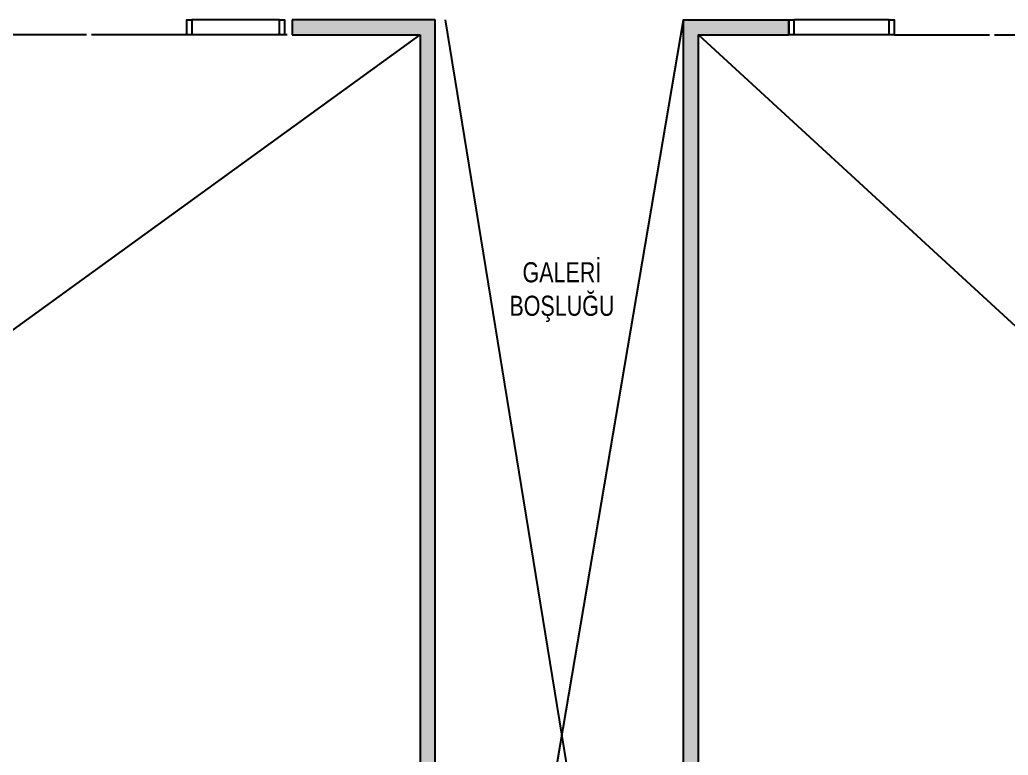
# Model space of a CAD drawing. Header units: centimetres. Extents: x 28733 to 98303, y -2883 to 8555.
# Drawn here: x 90672 to 91657, y 2256 to 2989 of the extents above; entities that cross this region are included whole.
import ezdxf

# ---------------------------------------------------------------- set-up
doc = ezdxf.new("R2010")
doc.units = ezdxf.units.CM
doc.header["$LTSCALE"] = 100
for name, color, linetype in [('A-ANNO-TEXT', 50, 'Continuous'), ('A-ELEV-04', 250, 'Continuous'), ('A-GLAZ-FRME', 12, 'Continuous'), ('A-GLAZ-FULL', 130, 'Continuous'), ('A-GLAZ-SILL', 8, 'Continuous'), ('A-WALL', 134, 'Continuous'), ('A-WALL-HTCH', 8, 'Continuous')]:
    doc.layers.add(name, color=color, linetype=linetype)
doc.styles.add('Fields_100', font='act_simplex.shx', dxfattribs={"width": 0.8, "height": 20})
pattern_1 = [(0, (74805.6698, 54361.057), (3.175, 3.175), [3.175, -3.175])]

msp = doc.modelspace()

# ---------------------------------------------------------------- hatches: boundary and pattern name
at = {"layer": 'A-WALL-HTCH'}
h = msp.add_hatch(dxfattribs=at)
h.set_pattern_fill('DASH', color=256)
h.set_pattern_definition(pattern_1)
h.paths.add_polyline_path([(90943.36, 2988.62), (91085.86, 2988.62), (91085.86, 1608.62), (91070.86, 1608.62), (91070.86, 2973.62), (90943.36, 2973.62)])
h = msp.add_hatch(dxfattribs=at)
h.set_pattern_fill('DASH', color=256)
h.set_pattern_definition(pattern_1)
h.paths.add_polyline_path([(91438.36, 2988.62), (91333.36, 2988.62), (91333.36, 1518.59), (91348.36, 1518.59), (91348.36, 2973.62), (91438.36, 2973.62)])

# ---------------------------------------------------------------- linework, layer by layer
at = {"layer": 'A-ELEV-04'}
for p, q in [((91085.86, 1533.62), (91333.36, 2988.62)), ((91095.86, 2988.62), (91333.36, 1533.62)), ((89185.86, 1608.62), (91070.86, 2973.62)), ((91348.36, 2973.62), (92833.36, 1608.62))]:
    msp.add_line(p, q, dxfattribs=at)
at = {"layer": 'A-GLAZ-FRME'}
for points in [[(90843.36, 2973.59), (90838.36, 2973.59), (90838.36, 2988.59), (90843.36, 2988.59)], [(90935.86, 2973.59), (90930.86, 2973.59), (90930.86, 2988.59), (90935.86, 2988.59)], [(91443.36, 2973.59), (91438.36, 2973.59), (91438.36, 2988.59), (91443.36, 2988.59)], [(91543.36, 2973.59), (91538.36, 2973.59), (91538.36, 2988.59), (91543.36, 2988.59)]]:
    msp.add_lwpolyline(points, close=True, dxfattribs=at)
at = {"layer": 'A-GLAZ-FULL'}
msp.add_line((91538.36, 2988.59), (91443.36, 2988.59), dxfattribs=at)
msp.add_lwpolyline([(90930.86, 2988.59), (90843.36, 2988.59)], dxfattribs=at)
at = {"layer": 'A-GLAZ-SILL'}
for p, q in [((90738.36, 2973.62), (90643.36, 2973.62)), ((90838.36, 2973.62), (90743.36, 2973.62)), ((90938.36, 2973.62), (90843.36, 2973.62)), ((91538.36, 2973.62), (91443.36, 2973.62)), ((91543.36, 2973.62), (91638.36, 2973.62)), ((91643.36, 2973.62), (91738.36, 2973.62))]:
    msp.add_line(p, q, dxfattribs=at)
at = {"layer": 'A-WALL'}
for p, q in [((91085.86, 2988.62), (90943.36, 2988.62)), ((90943.36, 2988.62), (90943.36, 2973.62)), ((91085.86, 1608.62), (91085.86, 2988.62)), ((91438.36, 2973.62), (91438.36, 2988.62)), ((91438.36, 2988.62), (91438.36, 2973.62)), ((91438.36, 2973.62), (91438.36, 2988.62)), ((90943.36, 2973.62), (91070.86, 2973.62)), ((91070.86, 2973.62), (91070.86, 1608.62))]:
    msp.add_line(p, q, dxfattribs=at)
for points in [[(91333.36, 1518.59), (91333.36, 2988.62), (91438.36, 2988.62)], [(91438.36, 2973.62), (91438.36, 2988.62)], [(91348.36, 1518.59), (91348.36, 2973.62), (91438.36, 2973.62)]]:
    msp.add_lwpolyline(points, dxfattribs=at)

# ---------------------------------------------------------------- texts
at = {"layer": 'A-ANNO-TEXT', "insert": (91212.26, 2747.1), "char_height": 20, "attachment_point": 2, "style": 'Fields_100'}
msp.add_mtext_dynamic_manual_height_columns('GALERİ \\PBOŞLUĞU', width=436.6649, gutter_width=100, heights=[0], dxfattribs=at)

doc.saveas('drawing.dxf')
